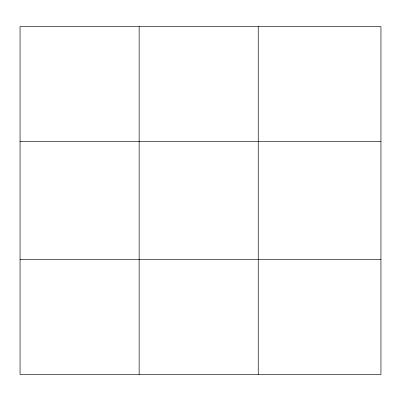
<?xml version="1.0" encoding="UTF-8"?>
<svg xmlns="http://www.w3.org/2000/svg" width="401" height="401" viewBox="0 0 401 401"><rect width="100%" height="100%" fill="white"/><g stroke="black" fill="none" stroke-linecap="round" stroke-linejoin="round"><path stroke-width="0.6" d="M139.147 26.556L139.147 374.444M258.244 26.556L258.244 374.444M380.95 141.358L380.95 26.556L20.05 26.556L20.05 374.444L380.95 374.444L380.95 141.358L20.05 141.358M20.05 259.642L380.95 259.642"/></g></svg>
